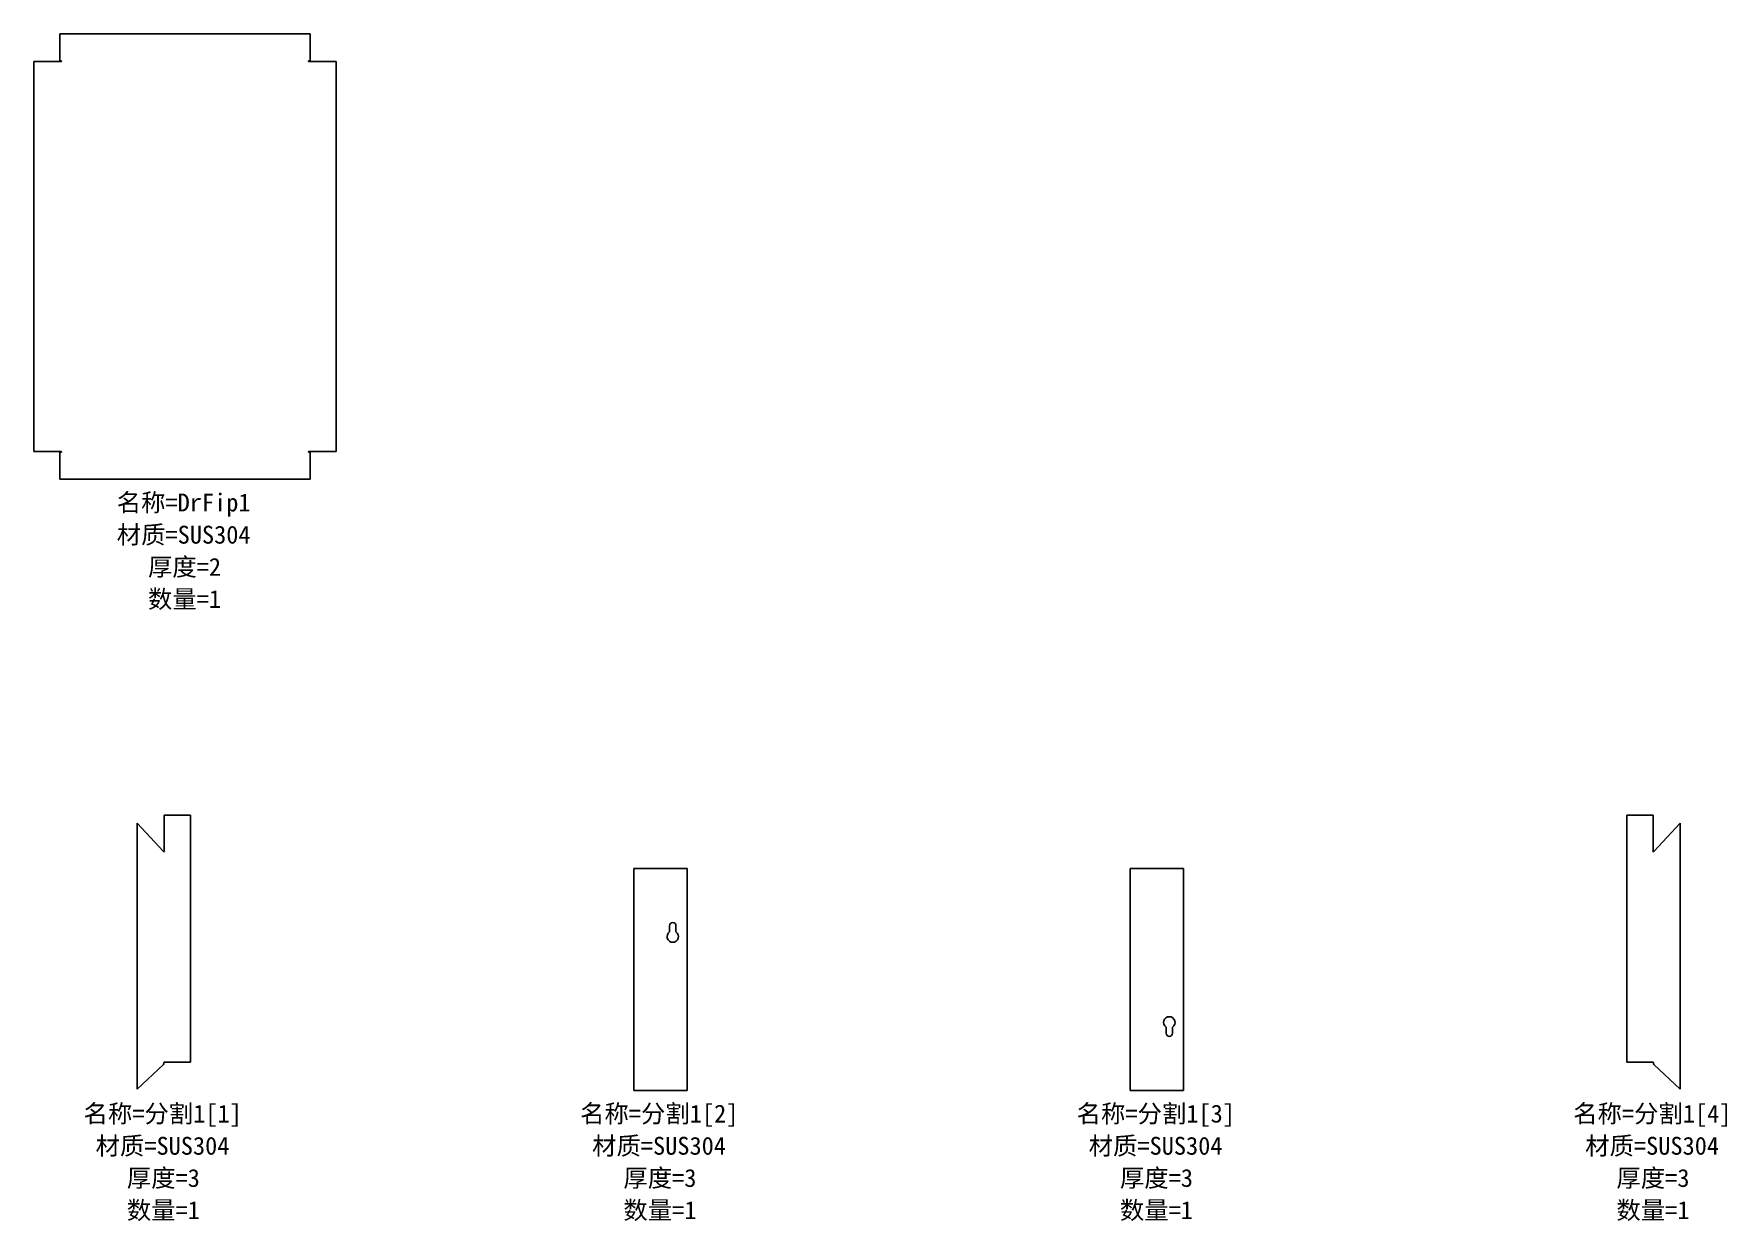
# Model space of a CAD drawing. Header units: millimetres. Extents: x -182 to 2187, y -4183 to -2523.
import ezdxf

# ---------------------------------------------------------------- set-up
doc = ezdxf.new("R2010")
doc.units = ezdxf.units.MM
doc.layers.add('零件信息', color=131, linetype='Continuous')
doc.styles.add('SLDTEXTSTYLE1', font='', dxfattribs={"bigfont": 'bigfont'})
doc.styles.get('SLDTEXTSTYLE1').set_extended_font_data('宋体')

msp = doc.modelspace()

# ---------------------------------------------------------------- linework, layer by layer
at = {"color": 7, "linetype": 'Continuous', "lineweight": 25}
for p, q in [((-145.4, -2560.4), (-145.4, -2522.7)), ((-145.4, -2522.7), (204.6, -2522.7)), ((204.6, -2522.7), (204.6, -2560.4)), ((-181.8, -3106.8), (-181.8, -2561.4)), ((-143.1, -2561.4), (-181.8, -2561.4)), ((-145.4, -2560.4), (-143.1, -2560.4)), ((-143.1, -2560.4), (-143.1, -2561.4)), ((202.3, -2560.4), (204.6, -2560.4)), ((202.3, -2561.4), (202.3, -2560.4)), ((241, -2561.4), (202.3, -2561.4)), ((241, -2561.4), (241, -3106.8)), ((-181.8, -3106.8), (-143.1, -3106.8)), ((-145.4, -3107.8), (-145.4, -3145.5)), ((-143.1, -3107.8), (-145.4, -3107.8)), ((-143.1, -3106.8), (-143.1, -3107.8)), ((202.3, -3107.8), (202.3, -3106.8)), ((202.3, -3106.8), (241, -3106.8)), ((204.6, -3107.8), (202.3, -3107.8)), ((204.6, -3107.8), (204.6, -3145.5)), ((204.6, -3145.5), (-145.4, -3145.5)), ((0.3, -3615.1), (0.3, -3665.6)), ((37.3, -3615.1), (0.3, -3615.1)), ((37.3, -3960.8), (37.3, -3615.1)), ((2046.5, -3615.1), (2046.5, -3960.8)), ((2083.5, -3615.1), (2046.5, -3615.1)), ((2083.5, -3665.6), (2083.5, -3615.1)), ((-37.3, -3998.5), (-37.3, -3626.6)), ((-37.3, -3626.6), (-0.3, -3665.9)), ((2121.1, -3626.6), (2084.1, -3665.9)), ((2121.1, -3626.6), (2121.1, -3998.5)), ((0.7, -3665.9), (-0.3, -3665.9)), ((0.3, -3665.6), (0.7, -3665.6)), ((0.7, -3665.6), (0.7, -3665.9)), ((2083.1, -3665.6), (2083.5, -3665.6)), ((2083.1, -3665.9), (2083.1, -3665.6)), ((2084.1, -3665.9), (2083.1, -3665.9)), ((657.3, -4000), (657.3, -3690)), ((731.9, -3690), (657.3, -3690)), ((731.9, -3690), (731.9, -4000)), ((1351.9, -4000), (1351.9, -3690)), ((1351.9, -3690), (1426.5, -3690)), ((1426.5, -4000), (1426.5, -3690)), ((707.4, -3770), (707.4, -3778.4)), ((716.4, -3778.4), (716.4, -3770)), ((1402, -3911.6), (1402, -3920)), ((1411, -3920), (1411, -3911.6)), ((-37.3, -3998.5), (-0.4, -3963.7)), ((-0.4, -3963.7), (0.4, -3960.8)), ((0.4, -3960.8), (37.3, -3960.8)), ((2046.5, -3960.8), (2083.4, -3960.8)), ((2083.4, -3960.8), (2084.2, -3963.7)), ((2121.1, -3998.5), (2084.2, -3963.7)), ((731.9, -4000), (657.3, -4000)), ((1426.5, -4000), (1351.9, -4000))]:
    msp.add_line(p, q, dxfattribs=at)
for centre, radius, start, end in [((711.9, -3770), 4.5, 360, 180), ((711.9, -3785), 8, 124.2289, 55.7711), ((1406.5, -3905), 8, 304.2289, 235.7711), ((1406.5, -3920), 4.5, 180, 0)]:
    msp.add_arc(centre, radius, start, end, dxfattribs=at)

# ---------------------------------------------------------------- texts
at = {"layer": '零件信息', "char_height": 25, "attachment_point": 2, "style": 'SLDTEXTSTYLE1'}
for s, insert in [('名称=DrFip1', (27.7, -3165.5)), ('材质=SUS304', (27.7, -3210.5)), ('厚度=2', (28.9, -3255.5)), ('数量=1', (28.9, -3300.5)), ('名称=分割1[1]', (-1.6, -4020)), ('名称=分割1[2]', (693, -4020)), ('名称=分割1[3]', (1387.6, -4020)), ('名称=分割1[4]', (2082.2, -4020)), ('材质=SUS304', (-1.9, -4065)), ('材质=SUS304', (692.7, -4065)), ('材质=SUS304', (1387.3, -4065)), ('材质=SUS304', (2081.9, -4065)), ('厚度=3', (-0.7, -4110)), ('厚度=3', (693.9, -4110)), ('厚度=3', (1388.5, -4110)), ('厚度=3', (2083.1, -4110)), ('数量=1', (-0.7, -4155)), ('数量=1', (693.9, -4155)), ('数量=1', (1388.5, -4155)), ('数量=1', (2083.1, -4155))]:
    msp.add_mtext(s, dxfattribs=dict(at, insert=insert))

doc.saveas('drawing.dxf')
